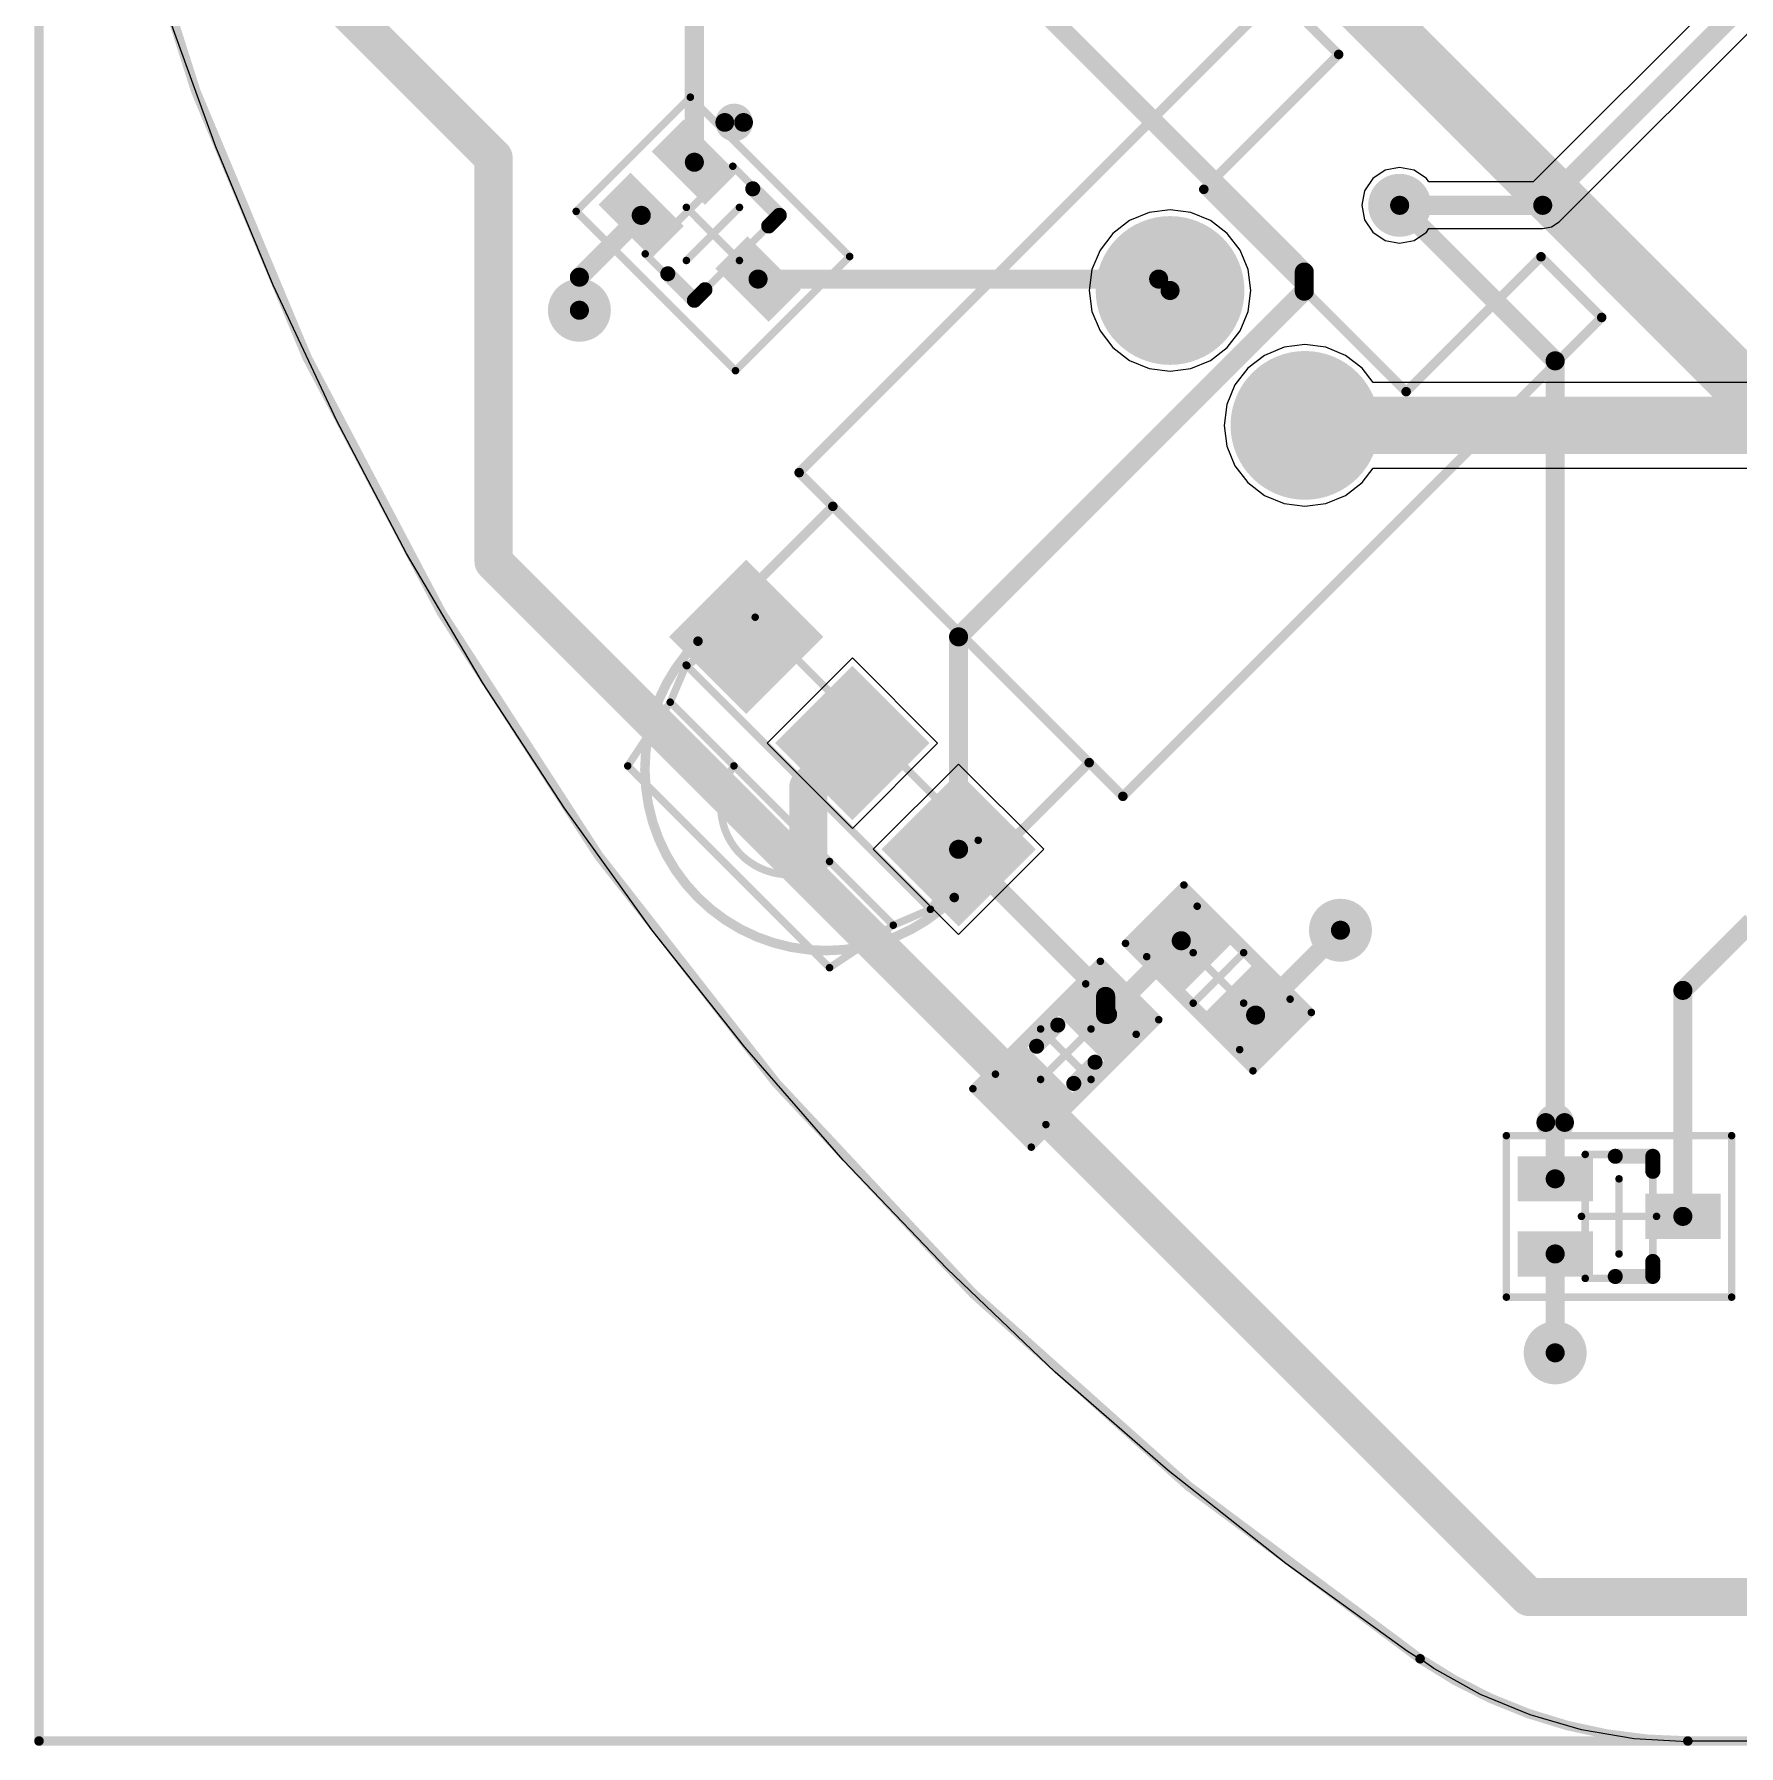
# Model space of a CAD drawing. Extents: x 6.31 to 9.67, y 3.49 to 7.65.
# Drawn here: x 6.309 to 7.203, y 3.495 to 4.392 of the extents above; entities that cross this region are included whole.
import ezdxf

# ---------------------------------------------------------------- set-up
doc = ezdxf.new("R2010")
doc.units = 0
for name, color, linetype in [('BOTTOMLAYER', 5, 'CONTINUOUS'), ('BOTTOMSOLDER', 6, 'CONTINUOUS'), ('MECHANICAL10', 56, 'CONTINUOUS'), ('MECHANICAL13', 56, 'CONTINUOUS'), ('MECHANICAL15', 56, 'CONTINUOUS'), ('MECHANICAL2', 216, 'CONTINUOUS'), ('MULTILAYER', 9, 'CONTINUOUS'), ('TOPLAYER', 1, 'CONTINUOUS'), ('TOPOVERLAY', 2, 'CONTINUOUS'), ('TOPPASTE', 8, 'CONTINUOUS'), ('TOPSOLDER', 216, 'CONTINUOUS')]:
    doc.layers.add(name, color=color, linetype=linetype)

msp = doc.modelspace()

# ---------------------------------------------------------------- linework, layer by layer
at = {"layer": 'BOTTOMLAYER'}
for p, q in [((7.33608, 4.55573), (7.09466, 4.31432)), ((7.10838, 4.29343), (7.3498, 4.53485)), ((6.4041, 4.33281), (6.37743, 4.40669)), ((6.43416, 4.26023), (6.4041, 4.33281)), ((7.01067, 4.31614), (7.00636, 4.30969)), ((7.01712, 4.32045), (7.01067, 4.31614)), ((7.02473, 4.32196), (7.01712, 4.32045)), ((7.03234, 4.32045), (7.02473, 4.32196)), ((7.03879, 4.31614), (7.03234, 4.32045)), ((7.04001, 4.31432), (7.03879, 4.31614)), ((7.00636, 4.30969), (7.00485, 4.30208)), ((7.09466, 4.31432), (7.04001, 4.31432)), ((6.89341, 4.29836), (6.88319, 4.29413)), ((6.90437, 4.2998), (6.89341, 4.29836)), ((6.91534, 4.29836), (6.90437, 4.2998)), ((6.92555, 4.29413), (6.91534, 4.29836)), ((7.00485, 4.30208), (7.00636, 4.29447)), ((6.88319, 4.29413), (6.87442, 4.28739)), ((6.93433, 4.28739), (6.92555, 4.29413)), ((7.00636, 4.29447), (7.01067, 4.28802)), ((7.03879, 4.28802), (7.04001, 4.28985)), ((7.04001, 4.28985), (7.09973, 4.28985)), ((7.09973, 4.28985), (7.10441, 4.29078)), ((7.10441, 4.29078), (7.10838, 4.29343)), ((7.10838, 4.29343), (7.10838, 4.29343)), ((7.10838, 4.29343), (7.10838, 4.29343)), ((6.87442, 4.28739), (6.86769, 4.27862)), ((6.94106, 4.27862), (6.93433, 4.28739)), ((7.01067, 4.28802), (7.01712, 4.28371)), ((7.01712, 4.28371), (7.02473, 4.2822)), ((7.02473, 4.2822), (7.03234, 4.28371)), ((7.03234, 4.28371), (7.03879, 4.28802)), ((6.86769, 4.27862), (6.86345, 4.2684)), ((6.94529, 4.2684), (6.94106, 4.27862)), ((6.86345, 4.2684), (6.86201, 4.25744)), ((6.94674, 4.25744), (6.94529, 4.2684)), ((6.46754, 4.18913), (6.43416, 4.26023)), ((6.86201, 4.25744), (6.86345, 4.24647)), ((6.94529, 4.24647), (6.94674, 4.25744)), ((6.86345, 4.24647), (6.86769, 4.23626)), ((6.94106, 4.23626), (6.94529, 4.24647)), ((6.86769, 4.23626), (6.87442, 4.22748)), ((6.93433, 4.22748), (6.94106, 4.23626)), ((6.87442, 4.22748), (6.88319, 4.22075)), ((6.92555, 4.22075), (6.93433, 4.22748)), ((6.96412, 4.22765), (6.9539, 4.22341)), ((6.97508, 4.22909), (6.96412, 4.22765)), ((6.98605, 4.22765), (6.97508, 4.22909)), ((6.99627, 4.22341), (6.98605, 4.22765)), ((6.88319, 4.22075), (6.89341, 4.21652)), ((6.91534, 4.21652), (6.92555, 4.22075)), ((6.9539, 4.22341), (6.94513, 4.21668)), ((7.00504, 4.21668), (6.99627, 4.22341)), ((6.89341, 4.21652), (6.90437, 4.21508)), ((6.90437, 4.21508), (6.91534, 4.21652)), ((6.9384, 4.20791), (6.93417, 4.19769)), ((6.94513, 4.21668), (6.9384, 4.20791)), ((7.01081, 4.20916), (7.00504, 4.21668)), ((7.34008, 4.20916), (7.01081, 4.20916)), ((6.93417, 4.19769), (6.93272, 4.18673)), ((6.50417, 4.11963), (6.46754, 4.18913)), ((6.93272, 4.18673), (6.93417, 4.17576)), ((6.93417, 4.17576), (6.9384, 4.16555)), ((6.9384, 4.16555), (6.94513, 4.15677)), ((7.00504, 4.15677), (7.01081, 4.1643)), ((7.01081, 4.1643), (7.33079, 4.1643)), ((6.94513, 4.15677), (6.9539, 4.15004)), ((6.99627, 4.15004), (7.00504, 4.15677)), ((6.9539, 4.15004), (6.96412, 4.14581)), ((6.96412, 4.14581), (6.97508, 4.14437)), ((6.97508, 4.14437), (6.98605, 4.14581)), ((6.98605, 4.14581), (6.99627, 4.15004)), ((6.54397, 4.05191), (6.50417, 4.11963)), ((6.73784, 4.06489), (6.69314, 4.02019)), ((6.78253, 4.02019), (6.73784, 4.06489)), ((6.58686, 3.98609), (6.54397, 4.05191)), ((6.69314, 4.02019), (6.73784, 3.97549)), ((6.73784, 3.97549), (6.78253, 4.02019)), ((6.79351, 4.00921), (6.74881, 3.96451)), ((6.83821, 3.96451), (6.79351, 4.00921)), ((6.63274, 3.92233), (6.58686, 3.98609)), ((6.74881, 3.96451), (6.79351, 3.91981)), ((6.79351, 3.91981), (6.83821, 3.96451)), ((6.68151, 3.86075), (6.63274, 3.92233)), ((6.73308, 3.80149), (6.68151, 3.86075)), ((6.78733, 3.74468), (6.73308, 3.80149)), ((6.84414, 3.69043), (6.78733, 3.74468)), ((6.9034, 3.63887), (6.84414, 3.69043)), ((6.96498, 3.59009), (6.9034, 3.63887)), ((7.02874, 3.54421), (6.96498, 3.59009)), ((7.03529, 3.53995), (7.02874, 3.54421)), ((7.03542, 3.54014), (7.03529, 3.53995)), ((7.04257, 3.53507), (7.03542, 3.54014)), ((7.06715, 3.52149), (7.04257, 3.53507)), ((7.09309, 3.51074), (7.06715, 3.52149)), ((7.12007, 3.50297), (7.09309, 3.51074)), ((7.14775, 3.49826), (7.12007, 3.50297)), ((7.17539, 3.49671), (7.14775, 3.49826)), ((7.17579, 3.49708), (7.17539, 3.49671)), ((8.80367, 3.49669), (7.17579, 3.49708)), ((7.17579, 3.49708), (7.17579, 3.49708))]:
    msp.add_line(p, q, dxfattribs=at)
for points, const_width in [([(7.09973, 4.30208), (7.34473, 4.54708)], 0.01), ([(7.02473, 4.30208), (7.09973, 4.30208)], 0.01), ([(6.97508, 4.18673), (7.34008, 4.18673)], 0.03)]:
    msp.add_lwpolyline(points, dxfattribs=dict(at, const_width=const_width))
for points, const_width in [([(7.01848, 4.30208, 1), (7.03098, 4.30208, 1)], 0.0125), ([(7.02223, 4.30208, 1), (7.02723, 4.30208, 1)], 0.005), ([(7.09723, 4.30208, 1), (7.10223, 4.30208, 1)], 0.005), ([(7.09723, 4.30208, 1), (7.10223, 4.30208, 1)], 0.005), ([(6.88687, 4.25744, 1), (6.92187, 4.25744, 1)], 0.035), ([(6.58848, 4.24708, 1), (6.60098, 4.24708, 1)], 0.0125), ([(6.95758, 4.18673, 1), (6.99258, 4.18673, 1)], 0.035), ([(6.96758, 4.18673, 1), (6.98258, 4.18673, 1)], 0.015), ([(6.98745, 3.92208, 1), (6.99995, 3.92208, 1)], 0.0125), ([(7.10001, 3.70055, 1), (7.11251, 3.70055, 1)], 0.0125)]:
    msp.add_lwpolyline(points, format="xyb", close=True, dxfattribs=dict(at, const_width=const_width))
for points in [[(6.64736, 4.07587), (6.68216, 4.04107), (6.68216, 4.11067), (6.71696, 4.07587)], [(6.70304, 4.02019), (6.73784, 3.98539), (6.73784, 4.05499), (6.77263, 4.02019)], [(6.75871, 3.96451), (6.79351, 3.92971), (6.79351, 3.99931), (6.82831, 3.96451)]]:
    msp.add_solid(points, dxfattribs=at)
at = {"layer": 'BOTTOMSOLDER'}
for points, const_width in [([(7.01648, 4.30208, 1), (7.03298, 4.30208, 1)], 0.0165), ([(6.88487, 4.25744, 1), (6.92387, 4.25744, 1)], 0.039), ([(6.58648, 4.24708, 1), (6.60298, 4.24708, 1)], 0.0165), ([(6.95558, 4.18673, 1), (6.99458, 4.18673, 1)], 0.039), ([(6.98545, 3.92208, 1), (7.00195, 3.92208, 1)], 0.0165), ([(7.09801, 3.70055, 1), (7.11451, 3.70055, 1)], 0.0165)]:
    msp.add_lwpolyline(points, format="xyb", close=True, dxfattribs=dict(at, const_width=const_width))
for points in [[(6.6417, 4.07587), (6.68216, 4.03541), (6.68216, 4.11632), (6.72261, 4.07587)], [(6.69738, 4.02019), (6.73784, 3.97973), (6.73784, 4.06064), (6.77829, 4.02019)], [(6.75306, 3.96451), (6.79351, 3.92406), (6.79351, 4.00497), (6.83397, 3.96451)]]:
    msp.add_solid(points, dxfattribs=at)
at = {"layer": 'MECHANICAL10', "const_width": 0.005}
for points in [[(6.31144, 3.49708), (6.31144, 7.64708)], [(6.31144, 3.49708), (9.66801, 3.49708)]]:
    msp.add_lwpolyline(points, dxfattribs=at)
at = {"layer": 'MECHANICAL10', "const_width": 0.0025}
msp.add_lwpolyline([(6.31019, 3.49708, 1), (6.31269, 3.49708, 1)], format="xyb", close=True, dxfattribs=at)
msp.add_lwpolyline([(6.31019, 3.49708, 1), (6.31269, 3.49708, 1)], format="xyb", close=True, dxfattribs=at)
at = {"layer": 'MECHANICAL13', "const_width": 0.00394}
for points in [[(6.62923, 4.27664), (6.67517, 4.32258)], [(6.67517, 4.32258), (6.70022, 4.29752)], [(6.65429, 4.25159), (6.70022, 4.29752)], [(6.62923, 4.27664), (6.65429, 4.25159)], [(6.89215, 3.90822), (6.91859, 3.93467)], [(6.91859, 3.93467), (6.96731, 3.88595)], [(6.89215, 3.90822), (6.94086, 3.8595)], [(6.81284, 3.84664), (6.86017, 3.89397)], [(6.86017, 3.89397), (6.88662, 3.86752)], [(6.94086, 3.8595), (6.96731, 3.88595)], [(6.83929, 3.8202), (6.88662, 3.86752)], [(6.81284, 3.84664), (6.83929, 3.8202)], [(7.12201, 3.7396), (7.12201, 3.80456)], [(7.12201, 3.80456), (7.15745, 3.80456)], [(7.15745, 3.7396), (7.15745, 3.80456)], [(7.12201, 3.7396), (7.15745, 3.7396)]]:
    msp.add_lwpolyline(points, dxfattribs=at)
at = {"layer": 'MECHANICAL13', "const_width": 0.00197}
for points in [[(6.67418, 4.32258, 1), (6.67615, 4.32258, 1)], [(6.67418, 4.32258, 1), (6.67615, 4.32258, 1)], [(6.69924, 4.29752, 1), (6.70121, 4.29752, 1)], [(6.69924, 4.29752, 1), (6.70121, 4.29752, 1)], [(6.62825, 4.27664, 1), (6.63022, 4.27664, 1)], [(6.62825, 4.27664, 1), (6.63022, 4.27664, 1)], [(6.65331, 4.25159, 1), (6.65527, 4.25159, 1)], [(6.65331, 4.25159, 1), (6.65527, 4.25159, 1)], [(6.91761, 3.93467, 1), (6.91958, 3.93467, 1)], [(6.91761, 3.93467, 1), (6.91958, 3.93467, 1)], [(6.89116, 3.90822, 1), (6.89313, 3.90822, 1)], [(6.89116, 3.90822, 1), (6.89313, 3.90822, 1)], [(6.85918, 3.89397, 1), (6.86115, 3.89397, 1)], [(6.85918, 3.89397, 1), (6.86115, 3.89397, 1)], [(6.96633, 3.88595, 1), (6.9683, 3.88595, 1)], [(6.96633, 3.88595, 1), (6.9683, 3.88595, 1)], [(6.88563, 3.86752, 1), (6.8876, 3.86752, 1)], [(6.88563, 3.86752, 1), (6.8876, 3.86752, 1)], [(6.93988, 3.8595, 1), (6.94185, 3.8595, 1)], [(6.93988, 3.8595, 1), (6.94185, 3.8595, 1)], [(6.81186, 3.84664, 1), (6.81383, 3.84664, 1)], [(6.81186, 3.84664, 1), (6.81383, 3.84664, 1)], [(6.83831, 3.8202, 1), (6.84027, 3.8202, 1)], [(6.83831, 3.8202, 1), (6.84027, 3.8202, 1)], [(7.12103, 3.80456, 1), (7.123, 3.80456, 1)], [(7.12103, 3.80456, 1), (7.123, 3.80456, 1)], [(7.15646, 3.80456, 1), (7.15843, 3.80456, 1)], [(7.15646, 3.80456, 1), (7.15843, 3.80456, 1)], [(7.12103, 3.7396, 1), (7.123, 3.7396, 1)], [(7.12103, 3.7396, 1), (7.123, 3.7396, 1)], [(7.15646, 3.7396, 1), (7.15843, 3.7396, 1)], [(7.15646, 3.7396, 1), (7.15843, 3.7396, 1)]]:
    msp.add_lwpolyline(points, format="xyb", close=True, dxfattribs=at)
at = {"layer": 'MECHANICAL15', "const_width": 0.00394}
for points in [[(6.59304, 4.29891), (6.6529, 4.35877)], [(6.6529, 4.35877), (6.73641, 4.27525)], [(6.59304, 4.29891), (6.67656, 4.2154)], [(6.65081, 4.301), (6.67865, 4.27316)], [(6.65081, 4.27316), (6.67865, 4.301)], [(6.67656, 4.2154), (6.73641, 4.27525)], [(6.88101, 3.91518), (6.91163, 3.9458)], [(6.91163, 3.9458), (6.97845, 3.87899)], [(6.88101, 3.91518), (6.94782, 3.84837)], [(6.91651, 3.88386), (6.94295, 3.91031)], [(6.91651, 3.91031), (6.94295, 3.88386)], [(6.80101, 3.83899), (6.86782, 3.9058)], [(6.86782, 3.9058), (6.89845, 3.87518)], [(6.83163, 3.80837), (6.89845, 3.87518)], [(6.94782, 3.84837), (6.97845, 3.87899)], [(6.83651, 3.84386), (6.86295, 3.87031)], [(6.83651, 3.87031), (6.86295, 3.84386)], [(6.80101, 3.83899), (6.83163, 3.80837)], [(7.08067, 3.72976), (7.08067, 3.81441)], [(7.08067, 3.81441), (7.19878, 3.81441)], [(7.19878, 3.72976), (7.19878, 3.81441)], [(7.13973, 3.7524), (7.13973, 3.79177)], [(7.12004, 3.77208), (7.15941, 3.77208)], [(7.08067, 3.72976), (7.19878, 3.72976)]]:
    msp.add_lwpolyline(points, dxfattribs=at)
at = {"layer": 'MECHANICAL15', "const_width": 0.00197}
for points in [[(6.65191, 4.35877, 1), (6.65388, 4.35877, 1)], [(6.65191, 4.35877, 1), (6.65388, 4.35877, 1)], [(6.59206, 4.29891, 1), (6.59403, 4.29891, 1)], [(6.59206, 4.29891, 1), (6.59403, 4.29891, 1)], [(6.64983, 4.301, 1), (6.65179, 4.301, 1)], [(6.67766, 4.301, 1), (6.67963, 4.301, 1)], [(6.64983, 4.27316, 1), (6.65179, 4.27316, 1)], [(6.67766, 4.27316, 1), (6.67963, 4.27316, 1)], [(6.73543, 4.27525, 1), (6.7374, 4.27525, 1)], [(6.73543, 4.27525, 1), (6.7374, 4.27525, 1)], [(6.67558, 4.2154, 1), (6.67754, 4.2154, 1)], [(6.67558, 4.2154, 1), (6.67754, 4.2154, 1)], [(6.91065, 3.9458, 1), (6.91262, 3.9458, 1)], [(6.91065, 3.9458, 1), (6.91262, 3.9458, 1)], [(6.88003, 3.91518, 1), (6.882, 3.91518, 1)], [(6.88003, 3.91518, 1), (6.882, 3.91518, 1)], [(6.91552, 3.91031, 1), (6.91749, 3.91031, 1)], [(6.94197, 3.91031, 1), (6.94394, 3.91031, 1)], [(6.86684, 3.9058, 1), (6.86881, 3.9058, 1)], [(6.86684, 3.9058, 1), (6.86881, 3.9058, 1)], [(6.91552, 3.88386, 1), (6.91749, 3.88386, 1)], [(6.94197, 3.88386, 1), (6.94394, 3.88386, 1)], [(6.89746, 3.87518, 1), (6.89943, 3.87518, 1)], [(6.89746, 3.87518, 1), (6.89943, 3.87518, 1)], [(6.97746, 3.87899, 1), (6.97943, 3.87899, 1)], [(6.97746, 3.87899, 1), (6.97943, 3.87899, 1)], [(6.83552, 3.87031, 1), (6.83749, 3.87031, 1)], [(6.86197, 3.87031, 1), (6.86394, 3.87031, 1)], [(6.94684, 3.84837, 1), (6.94881, 3.84837, 1)], [(6.94684, 3.84837, 1), (6.94881, 3.84837, 1)], [(6.80003, 3.83899, 1), (6.802, 3.83899, 1)], [(6.80003, 3.83899, 1), (6.802, 3.83899, 1)], [(6.83552, 3.84386, 1), (6.83749, 3.84386, 1)], [(6.86197, 3.84386, 1), (6.86394, 3.84386, 1)], [(7.07969, 3.81441, 1), (7.08166, 3.81441, 1)], [(7.07969, 3.81441, 1), (7.08166, 3.81441, 1)], [(7.1978, 3.81441, 1), (7.19977, 3.81441, 1)], [(7.1978, 3.81441, 1), (7.19977, 3.81441, 1)], [(6.83065, 3.80837, 1), (6.83262, 3.80837, 1)], [(6.83065, 3.80837, 1), (6.83262, 3.80837, 1)], [(7.13874, 3.79177, 1), (7.14071, 3.79177, 1)], [(7.11906, 3.77208, 1), (7.12103, 3.77208, 1)], [(7.15843, 3.77208, 1), (7.1604, 3.77208, 1)], [(7.13874, 3.7524, 1), (7.14071, 3.7524, 1)], [(7.07969, 3.72976, 1), (7.08166, 3.72976, 1)], [(7.07969, 3.72976, 1), (7.08166, 3.72976, 1)], [(7.1978, 3.72976, 1), (7.19977, 3.72976, 1)], [(7.1978, 3.72976, 1), (7.19977, 3.72976, 1)]]:
    msp.add_lwpolyline(points, format="xyb", close=True, dxfattribs=at)
at = {"layer": 'MECHANICAL2', "const_width": 0.005}
for points in [[(7.03545, 3.54019, -0.203104), (6.31519, 4.65398)], [(7.17579, 3.49708, -0.150113), (7.03545, 3.54019)]]:
    msp.add_lwpolyline(points, format="xyb", dxfattribs=at)
at = {"layer": 'MECHANICAL2', "const_width": 0.0025}
for points in [[(7.0342, 3.54019, 1), (7.0367, 3.54019, 1)], [(7.0342, 3.54019, 1), (7.0367, 3.54019, 1)], [(7.17454, 3.49708, 1), (7.17704, 3.49708, 1)], [(7.17454, 3.49708, 1), (7.17704, 3.49708, 1)]]:
    msp.add_lwpolyline(points, format="xyb", close=True, dxfattribs=at)
at = {"layer": 'MECHANICAL2', "const_width": 0.005}
msp.add_lwpolyline([(7.17579, 3.49708), (8.80367, 3.49708)], dxfattribs=at)
at = {"layer": 'MULTILAYER'}
for points, const_width in [([(7.01848, 4.30208, 1), (7.03098, 4.30208, 1)], 0.0125), ([(6.88687, 4.25744, 1), (6.92187, 4.25744, 1)], 0.035), ([(6.58848, 4.24708, 1), (6.60098, 4.24708, 1)], 0.0125), ([(6.95758, 4.18673, 1), (6.99258, 4.18673, 1)], 0.035), ([(6.98745, 3.92208, 1), (6.99995, 3.92208, 1)], 0.0125), ([(7.10001, 3.70055, 1), (7.11251, 3.70055, 1)], 0.0125)]:
    msp.add_lwpolyline(points, format="xyb", close=True, dxfattribs=dict(at, const_width=const_width))
for points in [[(6.64736, 4.07587), (6.68216, 4.04107), (6.68216, 4.11067), (6.71696, 4.07587)], [(6.70304, 4.02019), (6.73784, 3.98539), (6.73784, 4.05499), (6.77263, 4.02019)], [(6.75871, 3.96451), (6.79351, 3.92971), (6.79351, 3.99931), (6.82831, 3.96451)]]:
    msp.add_solid(points, dxfattribs=at)
at = {"layer": 'TOPLAYER'}
for points, const_width in [([(6.65499, 4.32467), (6.65499, 4.86034)], 0.01), ([(6.78973, 4.62208), (7.38973, 4.02208)], 0.03), ([(6.67973, 4.56208), (6.97473, 4.26708)], 0.01), ([(6.4452, 4.43161), (6.54973, 4.32708)], 0.02), ([(6.54973, 4.11532), (6.54973, 4.32708)], 0.02), ([(7.02473, 4.30208), (7.10626, 4.22055)], 0.01), ([(6.59473, 4.26441), (6.62715, 4.29683)], 0.01), ([(6.97473, 4.25708), (6.97473, 4.26708)], 0.01), ([(6.59473, 4.24708), (6.59473, 4.26441)], 0.01), ([(6.68839, 4.26342), (6.89839, 4.26342)], 0.01), ([(6.79351, 4.07587), (6.97473, 4.25708)], 0.01), ([(6.89839, 4.26342), (6.90437, 4.25744)], 0.01), ([(7.10626, 3.79177), (7.10626, 4.22055)], 0.01), ([(6.54973, 4.11532), (6.71473, 3.95032)], 0.02), ([(6.79351, 3.96451), (6.79351, 4.07587)], 0.01), ([(6.71473, 3.99708), (6.73784, 4.02019)], 0.02), ([(6.71473, 3.95032), (6.71473, 3.99708)], 0.02), ([(6.79351, 3.96451), (6.87061, 3.88742)], 0.01), ([(6.71473, 3.95032), (6.82885, 3.8362)], 0.02), ([(7.17319, 3.89055), (7.20926, 3.92661)], 0.01), ([(6.87163, 3.87796), (6.91024, 3.91657)], 0.01), ([(6.94922, 3.8776), (6.9937, 3.92208)], 0.01), ([(7.17319, 3.77208), (7.17319, 3.89055)], 0.01), ([(6.87061, 3.87796), (6.87061, 3.88742)], 0.01), ([(6.87061, 3.87796), (6.87163, 3.87796)], 0.01), ([(6.82885, 3.8362), (7.0925, 3.57256)], 0.02), ([(7.10626, 3.70055), (7.10626, 3.7524)], 0.01), ([(7.0925, 3.57256), (7.36426, 3.57256)], 0.02)]:
    msp.add_lwpolyline(points, dxfattribs=dict(at, const_width=const_width))
for points, const_width in [([(6.54473, 4.32708, 1), (6.55473, 4.32708, 1)], 0.01), ([(6.54473, 4.32708, 1), (6.55473, 4.32708, 1)], 0.01), ([(6.65249, 4.32467, 1), (6.65749, 4.32467, 1)], 0.005), ([(7.01848, 4.30208, 1), (7.03098, 4.30208, 1)], 0.0125), ([(7.02223, 4.30208, 1), (7.02723, 4.30208, 1)], 0.005), ([(6.62465, 4.29683, 1), (6.62965, 4.29683, 1)], 0.005), ([(6.88687, 4.25744, 1), (6.92187, 4.25744, 1)], 0.035), ([(6.97223, 4.26708, 1), (6.97723, 4.26708, 1)], 0.005), ([(6.97223, 4.26708, 1), (6.97723, 4.26708, 1)], 0.005), ([(6.59223, 4.26441, 1), (6.59723, 4.26441, 1)], 0.005), ([(6.59223, 4.26441, 1), (6.59723, 4.26441, 1)], 0.005), ([(6.68589, 4.26342, 1), (6.69089, 4.26342, 1)], 0.005), ([(6.89589, 4.26342, 1), (6.90089, 4.26342, 1)], 0.005), ([(6.89589, 4.26342, 1), (6.90089, 4.26342, 1)], 0.005), ([(6.90187, 4.25744, 1), (6.90687, 4.25744, 1)], 0.005), ([(6.97223, 4.25708, 1), (6.97723, 4.25708, 1)], 0.005), ([(6.97223, 4.25708, 1), (6.97723, 4.25708, 1)], 0.005), ([(6.58848, 4.24708, 1), (6.60098, 4.24708, 1)], 0.0125), ([(6.59223, 4.24708, 1), (6.59723, 4.24708, 1)], 0.005), ([(6.95758, 4.18673, 1), (6.99258, 4.18673, 1)], 0.035), ([(7.10376, 4.22055, 1), (7.10876, 4.22055, 1)], 0.005), ([(7.10376, 4.22055, 1), (7.10876, 4.22055, 1)], 0.005), ([(6.54473, 4.11532, 1), (6.55473, 4.11532, 1)], 0.01), ([(6.54473, 4.11532, 1), (6.55473, 4.11532, 1)], 0.01), ([(6.79101, 4.07587, 1), (6.79601, 4.07587, 1)], 0.005), ([(6.79101, 4.07587, 1), (6.79601, 4.07587, 1)], 0.005), ([(6.73284, 4.02019, 1), (6.74284, 4.02019, 1)], 0.01), ([(6.70973, 3.99708, 1), (6.71973, 3.99708, 1)], 0.01), ([(6.70973, 3.99708, 1), (6.71973, 3.99708, 1)], 0.01), ([(6.79101, 3.96451, 1), (6.79601, 3.96451, 1)], 0.005), ([(6.79101, 3.96451, 1), (6.79601, 3.96451, 1)], 0.005), ([(6.70973, 3.95032, 1), (6.71973, 3.95032, 1)], 0.01), ([(6.70973, 3.95032, 1), (6.71973, 3.95032, 1)], 0.01), ([(6.70973, 3.95032, 1), (6.71973, 3.95032, 1)], 0.01), ([(6.98745, 3.92208, 1), (6.99995, 3.92208, 1)], 0.0125), ([(6.90774, 3.91657, 1), (6.91274, 3.91657, 1)], 0.005), ([(6.9912, 3.92208, 1), (6.9962, 3.92208, 1)], 0.005), ([(7.17069, 3.89055, 1), (7.17569, 3.89055, 1)], 0.005), ([(7.17069, 3.89055, 1), (7.17569, 3.89055, 1)], 0.005), ([(6.86811, 3.88742, 1), (6.87311, 3.88742, 1)], 0.005), ([(6.86811, 3.88742, 1), (6.87311, 3.88742, 1)], 0.005), ([(6.86811, 3.87796, 1), (6.87311, 3.87796, 1)], 0.005), ([(6.86811, 3.87796, 1), (6.87311, 3.87796, 1)], 0.005), ([(6.86913, 3.87796, 1), (6.87413, 3.87796, 1)], 0.005), ([(6.86913, 3.87796, 1), (6.87413, 3.87796, 1)], 0.005), ([(6.94672, 3.8776, 1), (6.95172, 3.8776, 1)], 0.005), ([(6.82385, 3.8362, 1), (6.83385, 3.8362, 1)], 0.01), ([(6.82385, 3.8362, 1), (6.83385, 3.8362, 1)], 0.01), ([(7.10376, 3.79177, 1), (7.10876, 3.79177, 1)], 0.005), ([(7.17069, 3.77208, 1), (7.17569, 3.77208, 1)], 0.005), ([(7.10376, 3.7524, 1), (7.10876, 3.7524, 1)], 0.005), ([(7.10001, 3.70055, 1), (7.11251, 3.70055, 1)], 0.0125), ([(7.10376, 3.70055, 1), (7.10876, 3.70055, 1)], 0.005), ([(7.0875, 3.57256, 1), (7.0975, 3.57256, 1)], 0.01), ([(7.0875, 3.57256, 1), (7.0975, 3.57256, 1)], 0.01)]:
    msp.add_lwpolyline(points, format="xyb", close=True, dxfattribs=dict(at, const_width=const_width))
for points in [[(6.66055, 4.30796), (6.67169, 4.3191), (6.63828, 4.33023), (6.64942, 4.34137)], [(6.63271, 4.28012), (6.64385, 4.29126), (6.61044, 4.30239), (6.62158, 4.31353)], [(6.69396, 4.24672), (6.7051, 4.25785), (6.67169, 4.26899), (6.68282, 4.28012)], [(6.64736, 4.07587), (6.68216, 4.04107), (6.68216, 4.11067), (6.71696, 4.07587)], [(6.70304, 4.02019), (6.73784, 3.98539), (6.73784, 4.05499), (6.77263, 4.02019)], [(6.75871, 3.96451), (6.79351, 3.92971), (6.79351, 3.99931), (6.82831, 3.96451)], [(6.91163, 3.94023), (6.88658, 3.91518), (6.9339, 3.91796), (6.90885, 3.89291)], [(6.89288, 3.87518), (6.86782, 3.90023), (6.87339, 3.85569), (6.84834, 3.88075)], [(6.95061, 3.90126), (6.92555, 3.8762), (6.97288, 3.87899), (6.94782, 3.85393)], [(6.85112, 3.83342), (6.82607, 3.85847), (6.83163, 3.81393), (6.80658, 3.83899)], [(7.12201, 3.78389), (7.12201, 3.79964), (7.09052, 3.78389), (7.09052, 3.79964)], [(7.18894, 3.76421), (7.18894, 3.77996), (7.15745, 3.76421), (7.15745, 3.77996)], [(7.12201, 3.74452), (7.12201, 3.76027), (7.09052, 3.74452), (7.09052, 3.76027)]]:
    msp.add_solid(points, dxfattribs=at)
at = {"layer": 'TOPOVERLAY'}
for points, const_width in [([(6.70992, 4.16198), (6.96094, 4.413)], 0.005), ([(6.96094, 4.413), (6.99276, 4.38118)], 0.005), ([(6.92205, 4.31047), (6.99276, 4.38118)], 0.005), ([(6.68561, 4.31075), (6.69953, 4.29683)], 0.00787), ([(6.92205, 4.31047), (7.02812, 4.20441)], 0.005), ([(6.69396, 4.29126), (6.69953, 4.29683)], 0.00787), ([(7.02812, 4.20441), (7.09883, 4.27512)], 0.005), ([(7.09883, 4.27512), (7.13065, 4.2433)], 0.005), ([(6.64107, 4.2662), (6.65499, 4.25228)], 0.00787), ([(6.65499, 4.25228), (6.66055, 4.25785)], 0.00787), ([(6.87963, 3.99227), (7.13065, 4.2433)], 0.005), ([(6.70992, 4.16198), (6.87963, 3.99227)], 0.005), ([(6.65689, 4.07359), (6.7276, 4.1443)], 0.005), ([(6.65109, 4.06072), (6.68689, 4.08617)], 0.00394), ([(6.68689, 4.08617), (6.80381, 3.96924)], 0.00394), ([(6.64235, 4.04163), (6.6507, 4.06111)], 0.00394), ([(6.6507, 4.06111), (6.77876, 3.93305)], 0.00394), ([(6.62008, 4.00822), (6.64235, 4.04163)], 0.00394), ([(6.64235, 4.04163), (6.75927, 3.9247)], 0.00394), ([(6.79124, 3.93924), (6.86195, 4.00995)], 0.005), ([(6.62008, 4.00822), (6.72586, 3.90243)], 0.00394), ([(6.77876, 3.93305), (6.80381, 3.96924)], 0.00394), ([(6.75927, 3.9247), (6.77876, 3.93305)], 0.00394), ([(6.72586, 3.90243), (6.75927, 3.9247)], 0.00394), ([(6.83442, 3.86126), (6.84555, 3.87239)], 0.00787), ([(6.8539, 3.84177), (6.86504, 3.85291)], 0.00787), ([(7.13776, 3.80358), (7.15745, 3.80358)], 0.00787), ([(7.15745, 3.7957), (7.15745, 3.80358)], 0.00787), ([(7.15745, 3.74059), (7.15745, 3.74846)], 0.00787), ([(7.13776, 3.74059), (7.15745, 3.74059)], 0.00787)]:
    msp.add_lwpolyline(points, dxfattribs=dict(at, const_width=const_width))
for points, const_width in [([(6.99151, 4.38118, 1), (6.99401, 4.38118, 1)], 0.0025), ([(6.99151, 4.38118, 1), (6.99401, 4.38118, 1)], 0.0025), ([(6.68079, 4.34554, 1), (6.67094, 4.34554, 1)], 0.00984), ([(6.66848, 4.34554, 1), (6.6734, 4.34554, 1)], 0.00492), ([(6.67833, 4.34554, 1), (6.68325, 4.34554, 1)], 0.00492), ([(6.68364, 4.31075, 1), (6.68758, 4.31075, 1)], 0.00394), ([(6.9208, 4.31047, 1), (6.9233, 4.31047, 1)], 0.0025), ([(6.9208, 4.31047, 1), (6.9233, 4.31047, 1)], 0.0025), ([(6.69756, 4.29683, 1), (6.7015, 4.29683, 1)], 0.00394), ([(6.69756, 4.29683, 1), (6.7015, 4.29683, 1)], 0.00394), ([(6.69199, 4.29126, 1), (6.69593, 4.29126, 1)], 0.00394), ([(7.09758, 4.27512, 1), (7.10008, 4.27512, 1)], 0.0025), ([(7.09758, 4.27512, 1), (7.10008, 4.27512, 1)], 0.0025), ([(6.6391, 4.2662, 1), (6.64303, 4.2662, 1)], 0.00394), ([(6.65858, 4.25785, 1), (6.66252, 4.25785, 1)], 0.00394), ([(6.65302, 4.25228, 1), (6.65695, 4.25228, 1)], 0.00394), ([(6.65302, 4.25228, 1), (6.65695, 4.25228, 1)], 0.00394), ([(7.1294, 4.2433, 1), (7.1319, 4.2433, 1)], 0.0025), ([(7.1294, 4.2433, 1), (7.1319, 4.2433, 1)], 0.0025), ([(7.02687, 4.20441, 1), (7.02937, 4.20441, 1)], 0.0025), ([(7.02687, 4.20441, 1), (7.02937, 4.20441, 1)], 0.0025), ([(6.70867, 4.16198, 1), (6.71117, 4.16198, 1)], 0.0025), ([(6.70867, 4.16198, 1), (6.71117, 4.16198, 1)], 0.0025), ([(6.72635, 4.1443, 1), (6.72885, 4.1443, 1)], 0.0025), ([(6.68591, 4.08617, 1), (6.68787, 4.08617, 1)], 0.00197), ([(6.68591, 4.08617, 1), (6.68787, 4.08617, 1)], 0.00197), ([(6.65564, 4.07359, 1), (6.65814, 4.07359, 1)], 0.0025), ([(6.65564, 4.07359, 1), (6.65814, 4.07359, 1)], 0.0025), ([(6.64972, 4.06111, 1), (6.65168, 4.06111, 1)], 0.00197), ([(6.64972, 4.06111, 1), (6.65168, 4.06111, 1)], 0.00197), ([(6.65011, 4.06072, 1), (6.65207, 4.06072, 1)], 0.00197), ([(6.64136, 4.04163, 1), (6.64333, 4.04163, 1)], 0.00197), ([(6.64136, 4.04163, 1), (6.64333, 4.04163, 1)], 0.00197), ([(6.64136, 4.04163, 1), (6.64333, 4.04163, 1)], 0.00197), ([(6.8607, 4.00995, 1), (6.8632, 4.00995, 1)], 0.0025), ([(6.61909, 4.00822, 1), (6.62106, 4.00822, 1)], 0.00197), ([(6.61909, 4.00822, 1), (6.62106, 4.00822, 1)], 0.00197), ([(6.67477, 4.00822, 1), (6.67674, 4.00822, 1)], 0.00197), ([(6.87838, 3.99227, 1), (6.88088, 3.99227, 1)], 0.0025), ([(6.87838, 3.99227, 1), (6.88088, 3.99227, 1)], 0.0025), ([(6.80283, 3.96924, 1), (6.8048, 3.96924, 1)], 0.00197), ([(6.80283, 3.96924, 1), (6.8048, 3.96924, 1)], 0.00197), ([(6.72488, 3.95811, 1), (6.72685, 3.95811, 1)], 0.00197), ([(6.78999, 3.93924, 1), (6.79249, 3.93924, 1)], 0.0025), ([(6.78999, 3.93924, 1), (6.79249, 3.93924, 1)], 0.0025), ([(6.77777, 3.93305, 1), (6.77974, 3.93305, 1)], 0.00197), ([(6.77777, 3.93305, 1), (6.77974, 3.93305, 1)], 0.00197), ([(6.77777, 3.93305, 1), (6.77974, 3.93305, 1)], 0.00197), ([(6.75829, 3.9247, 1), (6.76026, 3.9247, 1)], 0.00197), ([(6.75829, 3.9247, 1), (6.76026, 3.9247, 1)], 0.00197), ([(6.75829, 3.9247, 1), (6.76026, 3.9247, 1)], 0.00197), ([(6.72488, 3.90243, 1), (6.72685, 3.90243, 1)], 0.00197), ([(6.72488, 3.90243, 1), (6.72685, 3.90243, 1)], 0.00197), ([(6.84358, 3.87239, 1), (6.84752, 3.87239, 1)], 0.00394), ([(6.83245, 3.86126, 1), (6.83639, 3.86126, 1)], 0.00394), ([(6.86307, 3.85291, 1), (6.86701, 3.85291, 1)], 0.00394), ([(6.85194, 3.84177, 1), (6.85587, 3.84177, 1)], 0.00394), ([(7.11119, 3.8213, 1), (7.10134, 3.8213, 1)], 0.00984), ([(7.09888, 3.8213, 1), (7.1038, 3.8213, 1)], 0.00492), ([(7.10873, 3.8213, 1), (7.11365, 3.8213, 1)], 0.00492), ([(7.13579, 3.80358, 1), (7.13973, 3.80358, 1)], 0.00394), ([(7.15548, 3.80358, 1), (7.15941, 3.80358, 1)], 0.00394), ([(7.15548, 3.80358, 1), (7.15941, 3.80358, 1)], 0.00394), ([(7.15548, 3.7957, 1), (7.15941, 3.7957, 1)], 0.00394), ([(7.15548, 3.74846, 1), (7.15941, 3.74846, 1)], 0.00394), ([(7.13579, 3.74059, 1), (7.13973, 3.74059, 1)], 0.00394), ([(7.15548, 3.74059, 1), (7.15941, 3.74059, 1)], 0.00394), ([(7.15548, 3.74059, 1), (7.15941, 3.74059, 1)], 0.00394)]:
    msp.add_lwpolyline(points, format="xyb", close=True, dxfattribs=dict(at, const_width=const_width))
for points, const_width in [([(6.79124, 3.93924, -1), (6.65689, 4.07359)], 0.005), ([(6.72586, 3.95811, -0.855556), (6.67575, 4.00822)], 0.00394)]:
    msp.add_lwpolyline(points, format="xyb", dxfattribs=dict(at, const_width=const_width))
at = {"layer": 'TOPPASTE'}
for points in [[(6.66055, 4.30796), (6.67169, 4.3191), (6.63828, 4.33023), (6.64942, 4.34137)], [(6.63271, 4.28012), (6.64385, 4.29126), (6.61044, 4.30239), (6.62158, 4.31353)], [(6.69396, 4.24672), (6.7051, 4.25785), (6.67169, 4.26899), (6.68282, 4.28012)], [(6.91163, 3.94023), (6.88658, 3.91518), (6.9339, 3.91796), (6.90885, 3.89291)], [(6.89288, 3.87518), (6.86782, 3.90023), (6.87339, 3.85569), (6.84834, 3.88075)], [(6.95061, 3.90126), (6.92555, 3.8762), (6.97288, 3.87899), (6.94782, 3.85393)], [(6.85112, 3.83342), (6.82607, 3.85847), (6.83163, 3.81393), (6.80658, 3.83899)], [(7.12201, 3.78389), (7.12201, 3.79964), (7.09052, 3.78389), (7.09052, 3.79964)], [(7.18894, 3.76421), (7.18894, 3.77996), (7.15745, 3.76421), (7.15745, 3.77996)], [(7.12201, 3.74452), (7.12201, 3.76027), (7.09052, 3.74452), (7.09052, 3.76027)]]:
    msp.add_solid(points, dxfattribs=at)
at = {"layer": 'TOPSOLDER'}
for points, const_width in [([(7.01648, 4.30208, 1), (7.03298, 4.30208, 1)], 0.0165), ([(6.88487, 4.25744, 1), (6.92387, 4.25744, 1)], 0.039), ([(6.58648, 4.24708, 1), (6.60298, 4.24708, 1)], 0.0165), ([(6.95558, 4.18673, 1), (6.99458, 4.18673, 1)], 0.039), ([(6.98545, 3.92208, 1), (7.00195, 3.92208, 1)], 0.0165), ([(7.09801, 3.70055, 1), (7.11451, 3.70055, 1)], 0.0165)]:
    msp.add_lwpolyline(points, format="xyb", close=True, dxfattribs=dict(at, const_width=const_width))
for points in [[(6.66055, 4.30231), (6.67735, 4.3191), (6.63263, 4.33023), (6.64942, 4.34703)], [(6.63271, 4.27447), (6.64951, 4.29126), (6.60479, 4.30239), (6.62158, 4.31919)], [(6.69396, 4.24106), (6.71075, 4.25785), (6.66603, 4.26899), (6.68282, 4.28578)], [(6.6417, 4.07587), (6.68216, 4.03541), (6.68216, 4.11632), (6.72261, 4.07587)], [(6.69738, 4.02019), (6.73784, 3.97973), (6.73784, 4.06064), (6.77829, 4.02019)], [(6.75306, 3.96451), (6.79351, 3.92406), (6.79351, 4.00497), (6.83397, 3.96451)], [(6.91163, 3.94589), (6.88092, 3.91518), (6.93956, 3.91796), (6.90885, 3.88725)], [(6.89854, 3.87518), (6.86782, 3.90589), (6.87339, 3.85003), (6.84268, 3.88075)], [(6.95061, 3.90692), (6.9199, 3.8762), (6.97854, 3.87899), (6.94782, 3.84828)], [(6.85678, 3.83342), (6.82607, 3.86413), (6.83163, 3.80828), (6.80092, 3.83899)], [(7.12601, 3.77989), (7.12601, 3.80364), (7.08652, 3.77989), (7.08652, 3.80364)], [(7.19294, 3.76021), (7.19294, 3.78396), (7.15345, 3.76021), (7.15345, 3.78396)], [(7.12601, 3.74052), (7.12601, 3.76427), (7.08652, 3.74052), (7.08652, 3.76427)]]:
    msp.add_solid(points, dxfattribs=at)

doc.saveas('drawing.dxf')
